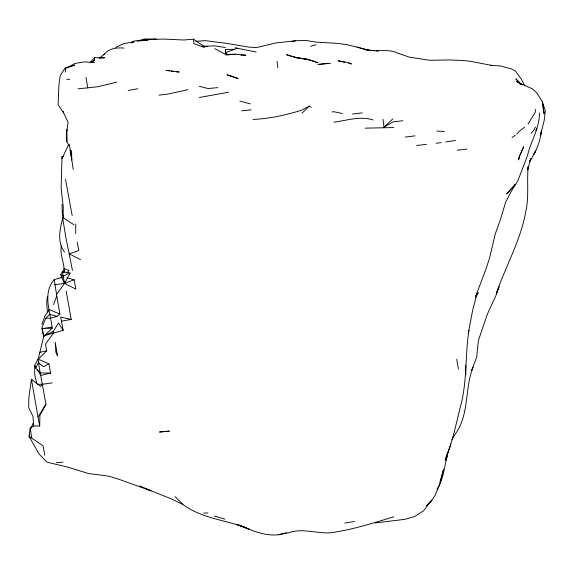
<?xml version="1.0" encoding="UTF-8"?>
<svg xmlns="http://www.w3.org/2000/svg" width="574" height="574" viewBox="0 0 574 574"><rect width="100%" height="100%" fill="white"/><g stroke="black" fill="none" stroke-linecap="round" stroke-linejoin="round"><path stroke-width="0.86" d="M75.725 233.611L75.739 224.004M63.52 156.35L62.006 156.702L61.999 158.603L68.564 144.698M64.482 252.043C56.611 241.676 60.098 227.878 63.169 216.52L63.248 206.891L61.138 188.035L61.927 159.07M139.755 485.891L151.034 490.835L118.983 479.312L108.823 476.169L88.367 473.493L67.215 466.985L46.989 462.178L38.975 453.926L29.087 436.376L30.214 427.96L33.701 425.987L39.692 425.994L39.929 415.325L45.992 404.57L39.29 367.819L38.207 359.216L43.94 335.589M447.555 452.097L445.187 460.032C452.671 442.188 456.136 423.117 461.008 404.469C467.193 380.196 465.134 355.055 468.872 330.495L468.327 333.279L472.574 310.649L477.841 290.537L485.654 269.995L489.536 258.164L495.197 234.185L500.435 219.455L505.687 202.034L511.183 191.501L517.863 180.76L526.867 157.326L529.895 147.202C534.193 136.138 539.345 124.845 539.567 112.891M53.088 333.537L53.188 331.492L58.548 323.004L63.19 330.351L43.875 335.819L43.696 336.436L52.191 328.177C50.426 312.156 42.196 293.608 54.229 279.61L62.15 277.342M63.944 272.758C65.106 263.688 59.352 254.892 61.411 245.866M47.312 296.693L46.709 303.094L47.412 312.586L44.994 315.686L41.916 324.36M528.231 166.632C526.681 181.484 529.221 196.566 525.827 211.304L525.762 211.691C520.632 240.391 505.744 266.157 496.259 293.558L499.05 286.67C495.864 298.38 488.861 308.417 485.353 320.005L478.436 340.389L476.635 357.222L472.775 367.482M63.642 272.765L64.159 268.625L68.973 270.498L66.878 273.059M69.016 144.232L69.282 145.753L66.849 141.713L66.692 132.128L68.055 122.291L63.922 113.379L58.125 104.748L58.892 85.404L60.191 75.574L65.249 67.962L74.713 65.034L69.834 67.015M528.166 166.711L527.563 169.918L530.85 158.56L529.615 161.459C536.008 152.239 540.163 141.771 541.504 130.621L540.529 135.414M450.26 445.46L450.59 443.802M540.945 133.412L544.181 120.562L545.3 110.76L542.322 101.655L536.862 92.966L532.55 88.92L521.967 84.17L519.405 83.617L522.197 84.672L516.6 81.4L518.674 82.9M450.095 446.285C444.333 460.039 445.331 476.628 437.079 489.077M472.546 368.321C464.667 389.997 469.331 415.433 454.823 434.669L451.917 439.584M472.546 368.199L471.864 370.33L473.206 367.216M439.935 481.909L443.637 469.288L439.67 484.391L435.114 495.333L432.043 500.198L426.647 505.866M29.547 434.956L29.087 436.376L43.093 445.869L44.772 455.268M447.333 456.366L446.012 460.197L446.278 459.444M31.118 428.269L32.926 423.425M53.518 304.636L56.79 296.019L54.229 279.61M56.79 296.019L59.904 314.122L57.027 316.339L49.701 314.344L45.741 318.247L42.053 327.331L43.696 336.436L41.938 328.5M476.011 295.653L477.338 292.518L476.111 295.301M475.516 297.619L478.156 292.632L475.961 295.969L477.841 293.084M536.633 129.229L535.98 130.571L536.927 128.662M50.591 373.086L40.273 372.913L35.667 367.999L38.429 362.682L43.43 366.686L48.912 363.765L50.591 373.086L40.919 375.367L37.317 369.721M38.444 358.327L34.619 365.487L34.77 375.066L36.808 383.461M70.15 272.994L64.518 283.477L60.686 274.594L62.394 271.66L70.15 272.994L62.91 276.137L60.686 274.594M535.477 127.041L533.892 130.004L531.28 133.139M60.959 278.096L61.82 276.596M528.051 124.07L535.37 112.066L535.348 109.376M47.412 312.586L49.235 309.544L59.904 314.122M39.692 425.994L38.028 417.083L45.461 404.778M475.961 295.94L477.374 293.68M56.517 294.491L64.532 283.391L74.161 279.803L75.84 289.081L64.532 283.391L54.824 284.733M426.554 505.809L431.799 500.047L423.576 510.831L414.615 516.564L404.727 519.341L375.396 522.914M90.247 62.415L94.567 57.709L104.568 57.752L99.252 58.196L104.698 54.049L103.944 54.717C108.343 48.446 116.917 47.377 123.998 48.094M52.284 382.858L42.584 384.236L40.582 386.388L31.427 379.292L28.822 397.983L28.7 407.619L33.005 416.494L33.701 425.987M46.2 334.735L53.188 331.492L53.526 333.02L45.518 344.077L46.681 350.814L38.207 359.216L48.912 363.765M43.961 335.725L43.387 335.173M516.729 134.065L519.836 130.843L524.701 127.184M301.967 113.164L309.379 106.082L311.338 107.482M383.016 119.37L384.028 127.227L392.903 118.825M512.08 137.545L515.208 135.27M91.625 62.049L94.61 60.141L94.567 57.709M90.871 62.501L94.61 60.141M384.028 127.227L393.054 121.875L402.84 120.734M66.527 68.227L74.828 63.456L84.543 61.913L94.624 62.43M131.274 42.648L134.302 40.976L153.588 39.326L163.533 39.082L183.687 40.001L193.524 39.19L203.784 46.279L204.81 46.394M309.379 106.082L301.429 110.244C285.701 115.137 269.493 118.761 252.983 119.421M131.64 42.928L134.051 41.773L123.934 43.602L115.711 47.341M332.109 112.03L333.358 111.643L342.398 113.53M137.229 41.134L144.339 39.003L154.42 39.018M393.886 516.83C374.958 522.376 356.181 528.676 336.644 531.804C320.443 535.886 303.703 526.638 287.732 533.174M310.556 46.286L316.087 44.657M57.027 316.339L50.29 318.226L45.741 318.247M116.795 82.182L97.444 86.803L78.014 88.826M286.268 532.916L278.433 534.76L287.165 532.866M188.021 89.652L168.67 93.935L158.955 95.133M39.534 352.35L46.681 350.814M199.408 97.472L228.481 92.242M291.319 41.644L295.696 40.747L305.619 40.381L316.009 42.132L336.515 43.294L346.739 44.6L369.147 50.218L367.776 50.562L357.15 46.932M71.212 319.409L60.593 317.135L61.518 321.196L71.212 319.409L66.154 291.004M128.181 90.462L137.875 88.733M139.087 41.113L144.16 40.23L147.518 40.374M333.817 122.197C346.825 120.511 360.135 115.754 373.129 119.98M344.802 523.058L354.502 521.479M445.811 141.957L455.505 140.415M51.954 327.115L42.261 328.579L52.191 328.177M436.104 143.263L441.205 142.61M295.696 40.747L275.714 42.957L256.571 47.592L248.879 47.104L225.41 43.179L204.968 40.639L195.935 41.328M405.28 137.086L414.995 135.859M457.198 150.266L466.913 149.039M352.479 114.032L362.259 112.891M327.804 63.334L317.96 64.475L330.567 63.284M416.681 145.459L426.389 144.397M241.582 110.818L251.297 109.885M217.847 87.628L208.025 88.554L199.243 86.272M56.144 462.723L62.982 462.163M225.374 49.608L235.283 49.185L225.84 52.478L225.891 54.846L225.374 49.608L225.919 54.86M278.34 534.803C263.631 536.267 249.898 529.537 236.581 524.299L246.849 528.03C225.812 520.066 202.041 518.458 183.379 504.847L175.07 496.646M393.85 127.557L365.258 128.153M203.885 513.063L207.932 512.998M37.805 384.293L42.584 384.236M240.951 55.133L245.959 55.183L235.641 54.279L225.424 54.336L214.812 48.668M66.577 79.248L69.763 79.341M176.333 71.879L179.174 71.98L165.979 70.329L169.43 70.846M436.828 131.051L444.348 131.518M207.752 46.673L202.593 46.085M203.784 46.279L214.705 45.855L225.388 47.491M154.327 39.003L156.788 39.233M374.786 50.806L367.762 49.981C378.044 52.076 389.115 48.302 398.708 53.59M376.544 51.014L378.302 51.222M307.434 59.294L297.203 57.952L286.627 54.674C296.794 58.799 308.03 58.204 318.046 62.824L307.434 59.294L297.002 57.766M171.152 71.104L173.743 71.492M256.176 52.04L235.333 47.864L236.983 48.517M345.017 62.358L338.064 60.758L347.98 62.516L351.539 63.958L348.49 63.154M239.889 101.103L250.35 103.894M66.943 277.787L74.161 279.803M214.324 516.083L224.864 519.083M398.492 53.36L409.341 57.149L429.883 60.284L449.801 59.947L462.866 60.5L470.013 61.217L491.244 65.314L490.741 65.271L500.851 66.039L511.355 68.887L515.316 70.853L521.493 79.413L524.701 85.677M247.523 528.676L249.554 529.4L236.581 524.299M204.609 47.513L193.933 43.66L193.524 39.19M146.844 489.113L172.121 499.222L182.733 504.438M80.496 259.606L69.181 253.859L65.91 237.959L62.588 217.345L73.852 224.721M521.063 84.141L515.804 78.846L521.034 84.263M65.773 68.665L65.249 67.962L65.594 72.102M35.968 367.604L34.619 365.487L35.667 367.999M30.809 429.079L30.214 427.96L31.706 437.804M63.169 216.52L62.394 213.958L61.992 204.416M31.792 380.878L31.427 379.292L38.028 417.083M77.174 242.106L78.825 250.551L69.181 253.859L72.475 270.454M72.18 215.594L65.493 179.411M69.562 145.724L73.25 169.459M62.006 156.702L62.308 158.345M61.518 321.196L63.19 330.351M456.689 359.267L458.389 369.118M70.157 150.036L71.865 160.103L71.506 150.532M64.238 281.741L64.518 283.477L62.394 271.66M86.014 77.368L87.736 87.973M277.012 61.196L277.766 67.617M63.327 111.241L63.362 112.913M66.778 131.877L66.742 129.523L66.849 141.713M465.722 365.236L465.844 374.822M519.212 157.089L518.58 159.888L519.506 156.121L523.667 146.722L519.212 157.089M535.736 150.819L533.899 154.019L535.736 150.819M515.323 184.304L506.727 193.897L515.323 184.304M169.33 431.11L159.615 432L169.33 431.11M235.641 54.279L226.802 54.81L235.641 54.279M238.059 78.552L227.125 74.821L238.059 78.552M57.572 355.837L55.886 352.278L55.204 342.298L57.572 355.837M544.066 113.659L542.322 101.655L544.066 113.659"/></g></svg>
